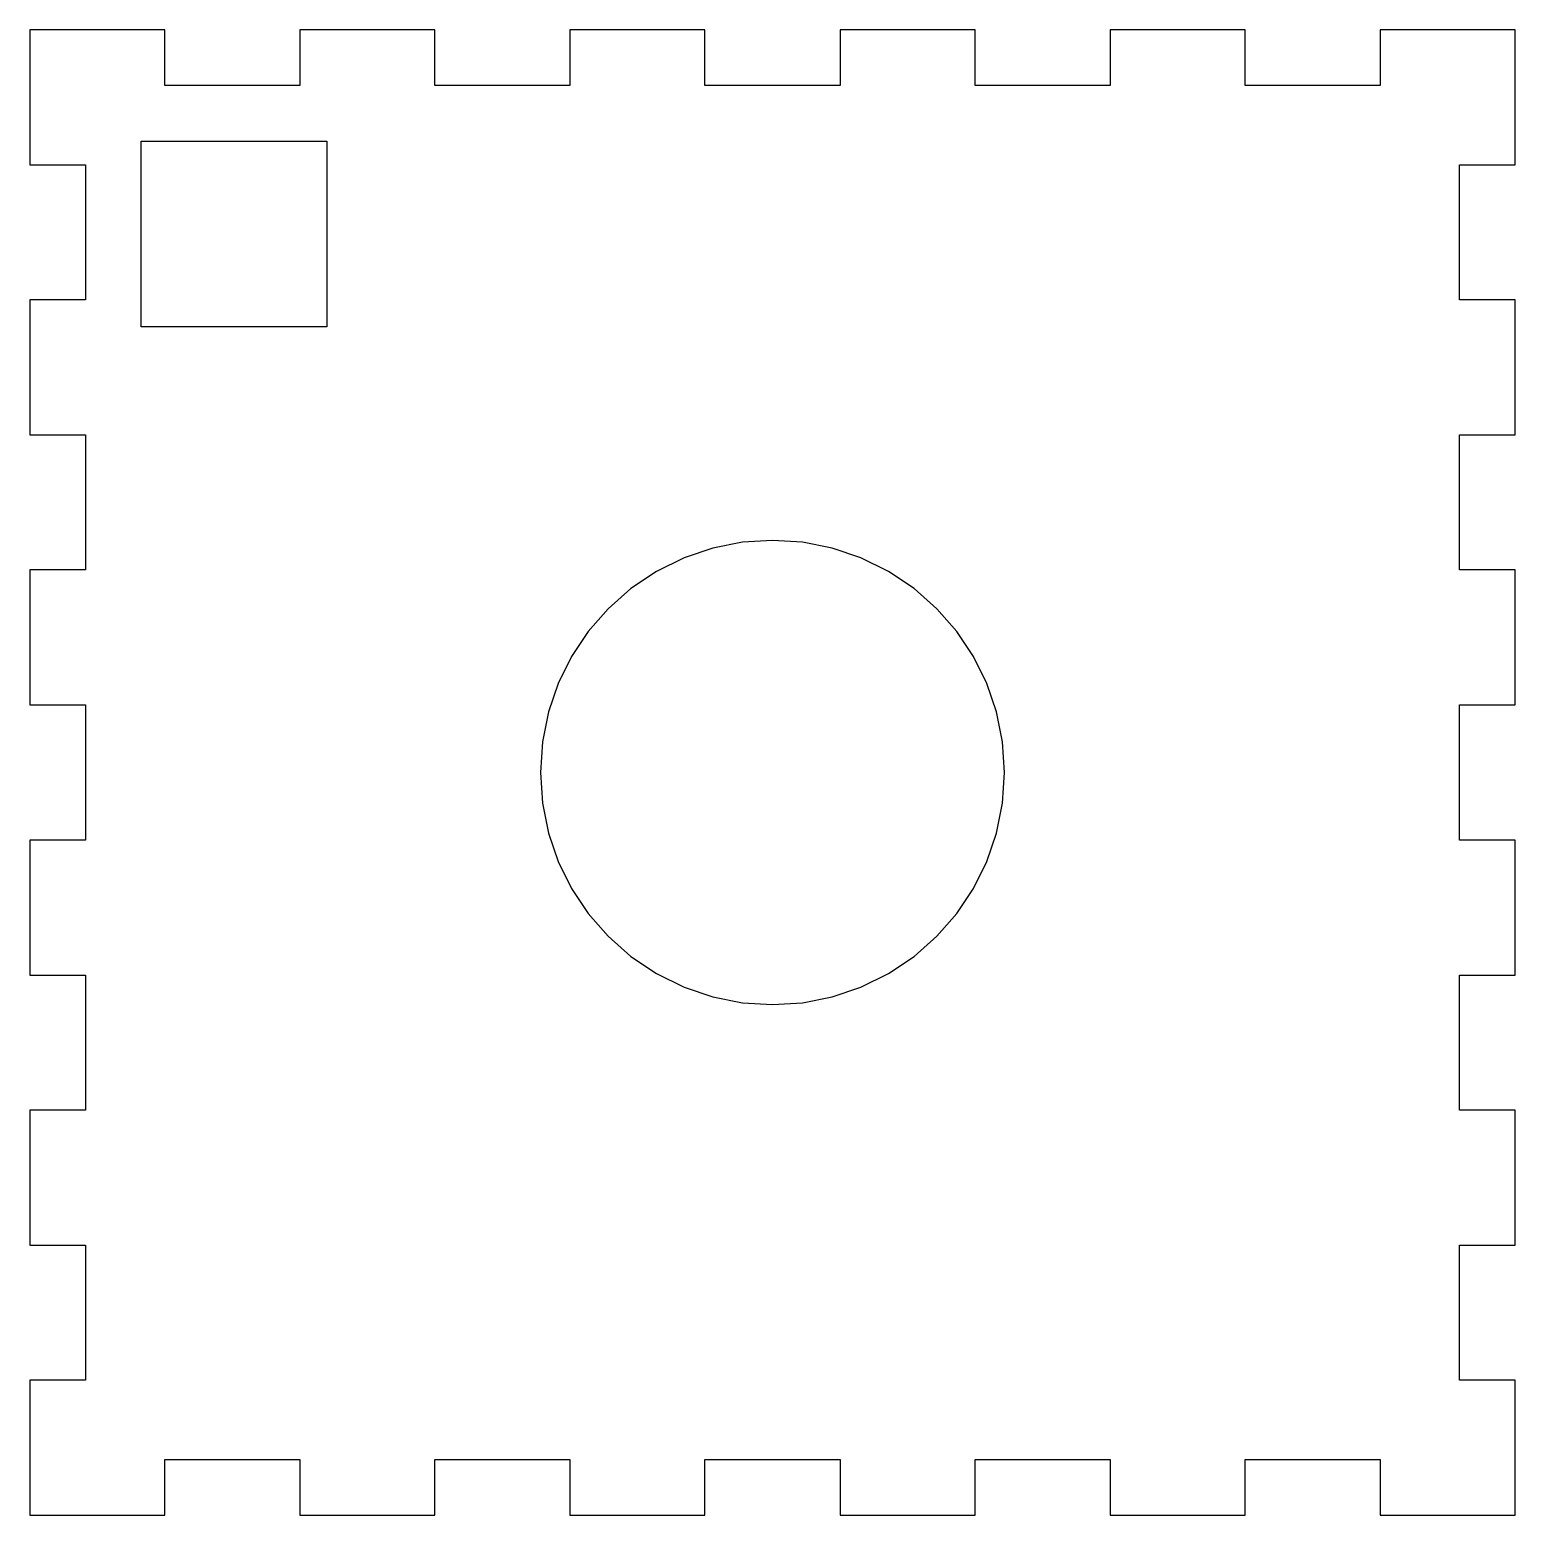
# Model space of a CAD drawing. Extents: x -85 to 2, y -85 to 318.
# Drawn here: x -85.3 to 0, y -85.3 to 0 of the extents above.
import ezdxf

# ---------------------------------------------------------------- set-up
doc = ezdxf.new("R2010")
doc.units = 0

msp = doc.modelspace()

# ---------------------------------------------------------------- linework, layer by layer
at = {"layer": 'Layer 1'}
for p, q in [((-77.5757, 0.000245), (-85.3333, 0.000245)), ((-85.3333, 0.000245), (-85.3333, -7.75733)), ((-77.5757, -3.19976), (-77.5757, 0.000245)), ((-62.0606, 0.000245), (-69.8181, 0.000245)), ((-69.8181, 0.000245), (-69.8181, -3.19976)), ((-62.0606, -3.19976), (-62.0606, 0.000245)), ((-46.5454, 0.000245), (-54.303, 0.000245)), ((-54.303, 0.000245), (-54.303, -3.19976)), ((-46.5454, -3.19976), (-46.5454, 0.000245)), ((-31.0303, 0.000245), (-38.7878, 0.000245)), ((-38.7878, 0.000245), (-38.7878, -3.19976)), ((-31.0303, -3.19976), (-31.0303, 0.000245)), ((-15.5151, 0.000245), (-23.2727, 0.000245)), ((-23.2727, 0.000245), (-23.2727, -3.19976)), ((-15.5151, -3.19976), (-15.5151, 0.000245)), ((0, 0.000245), (-7.75757, 0.000245)), ((-7.75757, 0.000245), (-7.75757, -3.19976)), ((0, -7.75733), (0, 0.000245)), ((-69.8181, -3.19976), (-77.5757, -3.19976)), ((-54.303, -3.19976), (-62.0606, -3.19976)), ((-38.7878, -3.19976), (-46.5454, -3.19976)), ((-23.2727, -3.19976), (-31.0303, -3.19976)), ((-7.75757, -3.19976), (-15.5151, -3.19976)), ((-78.9333, -17.0664), (-78.9333, -6.39976)), ((-78.9333, -6.39976), (-68.2666, -6.39976)), ((-68.2666, -6.39976), (-68.2666, -17.0664)), ((-85.3333, -7.75733), (-82.1333, -7.75733)), ((-82.1333, -7.75733), (-82.1333, -15.5149)), ((-3.2, -15.5149), (-3.2, -7.75733)), ((-3.2, -7.75733), (0, -7.75733)), ((-82.1333, -15.5149), (-85.3333, -15.5149)), ((-85.3333, -15.5149), (-85.3333, -23.2725)), ((0, -15.5149), (-3.2, -15.5149)), ((0, -23.2725), (0, -15.5149)), ((-68.2666, -17.0664), (-78.9333, -17.0664)), ((-85.3333, -23.2725), (-82.1333, -23.2725)), ((-82.1333, -23.2725), (-82.1333, -31.03)), ((-3.2, -31.03), (-3.2, -23.2725)), ((-3.2, -23.2725), (0, -23.2725)), ((-46.089671, -29.779681), (-47.745115, -30.337907)), ((-44.389354, -29.444745), (-46.089671, -29.779681)), ((-42.6666, -29.3331), (-44.389354, -29.444745)), ((-40.943846, -29.444745), (-42.6666, -29.3331)), ((-39.243529, -29.779681), (-40.943846, -29.444745)), ((-37.588085, -30.337907), (-39.243529, -29.779681)), ((-47.745115, -30.337907), (-49.33325, -31.119423)), ((-35.99995, -31.119423), (-37.588085, -30.337907)), ((-82.1333, -31.03), (-85.3333, -31.03)), ((-85.3333, -31.03), (-85.3333, -38.7876)), ((-49.33325, -31.119423), (-50.804131, -32.10403)), ((-34.529069, -32.10403), (-35.99995, -31.119423)), ((0, -31.03), (-3.2, -31.03)), ((0, -38.7876), (0, -31.03)), ((-50.804131, -32.10403), (-52.115291, -33.258574)), ((-33.217909, -33.258574), (-34.529069, -32.10403)), ((-52.115291, -33.258574), (-53.255512, -34.563624)), ((-32.077688, -34.563624), (-33.217909, -33.258574)), ((-53.255512, -34.563624), (-54.213577, -35.99975)), ((-31.119623, -35.99975), (-32.077688, -34.563624)), ((-54.213577, -35.99975), (-54.978266, -37.547521)), ((-30.354934, -37.547521), (-31.119623, -35.99975)), ((-54.978266, -37.547521), (-55.538362, -39.187507)), ((-29.794838, -39.187507), (-30.354934, -37.547521)), ((-85.3333, -38.7876), (-82.1333, -38.7876)), ((-82.1333, -38.7876), (-82.1333, -46.5452)), ((-55.538362, -39.187507), (-55.882646, -40.900277)), ((-29.450554, -40.900277), (-29.794838, -39.187507)), ((-3.2, -46.5452), (-3.2, -38.7876)), ((-3.2, -38.7876), (0, -38.7876)), ((-55.882646, -40.900277), (-55.9999, -42.6664)), ((-29.3333, -42.6664), (-29.450554, -40.900277)), ((-55.9999, -42.6664), (-55.882646, -44.432523)), ((-29.450554, -44.432523), (-29.3333, -42.6664)), ((-29.3333, -42.6664), (-29.3333, -42.6664)), ((-55.882646, -44.432523), (-55.538362, -46.145293)), ((-29.794838, -46.145293), (-29.450554, -44.432523)), ((-82.1333, -46.5452), (-85.3333, -46.5452)), ((-85.3333, -46.5452), (-85.3333, -54.3027)), ((-55.538362, -46.145293), (-54.978266, -47.785279)), ((-30.354934, -47.785279), (-29.794838, -46.145293)), ((0, -46.5452), (-3.2, -46.5452)), ((0, -54.3027), (0, -46.5452)), ((-54.978266, -47.785279), (-54.213577, -49.33305)), ((-31.119623, -49.33305), (-30.354934, -47.785279)), ((-54.213577, -49.33305), (-53.255512, -50.769176)), ((-32.077688, -50.769176), (-31.119623, -49.33305)), ((-53.255512, -50.769176), (-52.115291, -52.074226)), ((-33.217909, -52.074226), (-32.077688, -50.769176)), ((-52.115291, -52.074226), (-50.804131, -53.22877)), ((-34.529069, -53.22877), (-33.217909, -52.074226)), ((-50.804131, -53.22877), (-49.33325, -54.213377)), ((-35.99995, -54.213377), (-34.529069, -53.22877)), ((-85.3333, -54.3027), (-82.1333, -54.3027)), ((-82.1333, -54.3027), (-82.1333, -62.0603)), ((-49.33325, -54.213377), (-47.745115, -54.994893)), ((-37.588085, -54.994893), (-35.99995, -54.213377)), ((-3.2, -62.0603), (-3.2, -54.3027)), ((-3.2, -54.3027), (0, -54.3027)), ((-47.745115, -54.994893), (-46.089671, -55.553119)), ((-39.243529, -55.553119), (-37.588085, -54.994893)), ((-46.089671, -55.553119), (-44.389354, -55.888055)), ((-44.389354, -55.888055), (-42.6666, -55.9997)), ((-42.6666, -55.9997), (-40.943846, -55.888055)), ((-40.943846, -55.888055), (-39.243529, -55.553119)), ((-82.1333, -62.0603), (-85.3333, -62.0603)), ((-85.3333, -62.0603), (-85.3333, -69.8179)), ((0, -62.0603), (-3.2, -62.0603)), ((0, -69.8179), (0, -62.0603)), ((-85.3333, -69.8179), (-82.1333, -69.8179)), ((-82.1333, -69.8179), (-82.1333, -77.5754)), ((-3.2, -77.5754), (-3.2, -69.8179)), ((-3.2, -69.8179), (0, -69.8179)), ((-82.1333, -77.5754), (-85.3333, -77.5754)), ((-85.3333, -77.5754), (-85.3333, -85.333)), ((0, -77.5754), (-3.2, -77.5754)), ((0, -85.333), (0, -77.5754)), ((-77.5757, -85.333), (-77.5757, -82.133)), ((-77.5757, -82.133), (-69.8181, -82.133)), ((-69.8181, -82.133), (-69.8181, -85.333)), ((-62.0606, -85.333), (-62.0606, -82.133)), ((-62.0606, -82.133), (-54.303, -82.133)), ((-54.303, -82.133), (-54.303, -85.333)), ((-46.5454, -85.333), (-46.5454, -82.133)), ((-46.5454, -82.133), (-38.7878, -82.133)), ((-38.7878, -82.133), (-38.7878, -85.333)), ((-31.0303, -85.333), (-31.0303, -82.133)), ((-31.0303, -82.133), (-23.2727, -82.133)), ((-23.2727, -82.133), (-23.2727, -85.333)), ((-15.5151, -85.333), (-15.5151, -82.133)), ((-15.5151, -82.133), (-7.75757, -82.133)), ((-7.75757, -82.133), (-7.75757, -85.333)), ((-85.3333, -85.333), (-77.5757, -85.333)), ((-69.8181, -85.333), (-62.0606, -85.333)), ((-54.303, -85.333), (-46.5454, -85.333)), ((-38.7878, -85.333), (-31.0303, -85.333)), ((-23.2727, -85.333), (-15.5151, -85.333)), ((-7.75757, -85.333), (0, -85.333))]:
    msp.add_line(p, q, dxfattribs=at)

doc.saveas('drawing.dxf')
